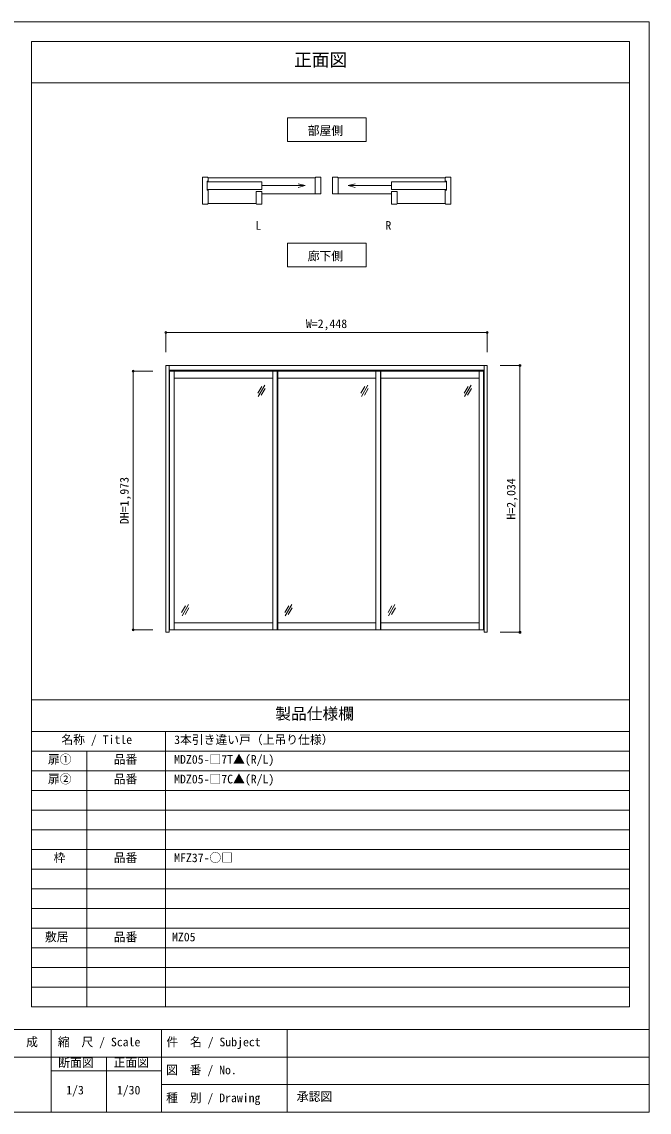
# Model space of a CAD drawing. Units: millimetres on the paper, enlarged 5 times, with parts at other scales. Extents: x -992 to 1008, y -685 to 700.
# Drawn here: x 210 to 1008, y -685 to 700 of the extents above; entities that cross this region are included whole.
import ezdxf
from ezdxf.enums import TextEntityAlignment as Align

# ---------------------------------------------------------------- set-up
doc = ezdxf.new("R2010")
doc.units = ezdxf.units.MM
doc.header["$LTSCALE"] = 5
doc.header["$PDMODE"] = 32
doc.header["$PDSIZE"] = 2.5
for name, color, linetype, lineweight in [('1-0_H-SYM', 7, 'Continuous', 20), ('1-1_0', 7, 'Continuous', 20), ('3-0', 7, 'Continuous', 20)]:
    doc.layers.add(name, color=color, linetype=linetype, lineweight=lineweight)
doc.styles.add('ＭＳ ゴシック', font='')
doc.styles.get('ＭＳ ゴシック').set_extended_font_data('MS Gothic')

msp = doc.modelspace()

# ---------------------------------------------------------------- linework, layer by layer
at = {"layer": '1-0_H-SYM'}
for p, q in [((222.5, -161.25), (222.5, 675)), ((222.5, -201.25), (982.5, -201.25))]:
    msp.add_line(p, q, dxfattribs=at)
at = {"layer": '1-1_0'}
for p, q in [((982.5, 675), (222.5, 675)), ((982.5, -551.25), (982.5, 675)), ((222.5, 622.5), (982.5, 622.5)), ((982.5, -161.25), (982.5, 622.5)), ((222.5, -551.25), (222.5, -161.25)), ((222.5, -161.25), (982.5, -161.25)), ((222.5, -161.25), (982.5, -161.25)), ((392.5, -551.25), (392.5, -201.25)), ((222.5, -226.25), (982.5, -226.25)), ((292.5, -551.25), (292.5, -226.25)), ((222.5, -251.25), (982.5, -251.25)), ((222.5, -276.25), (982.5, -276.25)), ((222.5, -301.25), (982.5, -301.25)), ((222.5, -326.25), (982.5, -326.25)), ((222.5, -351.25), (982.5, -351.25)), ((222.5, -376.25), (982.5, -376.25)), ((222.5, -401.25), (982.5, -401.25)), ((222.5, -426.25), (982.5, -426.25)), ((222.5, -451.25), (982.5, -451.25)), ((222.5, -476.25), (982.5, -476.25)), ((222.5, -501.25), (982.5, -501.25)), ((222.5, -526.25), (982.5, -526.25)), ((222.5, -551.25), (982.5, -551.25)), ((1007.5, -580), (-992.5, -580)), ((247.5, -580), (247.5, -685)), ((387.5, -580), (387.5, -685)), ((547.5, -580), (547.5, -685)), ((1007.5, -615), (-587.5, -615)), ((317.5, -615), (317.5, -685)), ((387.5, -632.5), (247.5, -632.5)), ((1007.5, -650), (387.5, -650))]:
    msp.add_line(p, q, dxfattribs=at)
msp.add_lwpolyline([(-992.5, -685), (1007.5, -685), (1007.5, 700), (-992.5, 700)], close=True, dxfattribs=at)
msp.add_lwpolyline([(222.5, -161.25), (222.5, 622.5), (982.5, 622.5)], dxfattribs=at)
at = {"layer": '3-0'}
for p, q in [((446.179, 502.594), (439.729, 502.594)), ((439.729, 468.394), (439.729, 502.594)), ((446.929, 501.694), (582.829, 501.694)), ((582.829, 501.844), (582.829, 481.294)), ((590.029, 481.294), (590.029, 502.594)), ((605.029, 481.294), (605.029, 502.594)), ((612.229, 501.844), (612.229, 481.294)), ((748.129, 501.694), (612.229, 501.694)), ((748.879, 502.594), (755.329, 502.594)), ((755.329, 468.394), (755.329, 502.594)), ((445.429, 497.794), (445.429, 486.019)), ((446.929, 497.794), (445.429, 497.794)), ((445.429, 496.894), (514.935, 496.894)), ((514.935, 486.994), (445.429, 486.994)), ((445.429, 486.019), (446.929, 486.019)), ((514.935, 496.894), (514.935, 486.994)), ((514.935, 491.944), (570.104, 491.944)), ((570.104, 491.944), (561.41, 494.273)), ((570.104, 491.944), (561.41, 489.614)), ((624.955, 491.944), (633.648, 494.273)), ((624.955, 491.944), (633.648, 489.614)), ((680.124, 491.944), (624.955, 491.944)), ((749.629, 496.894), (680.124, 496.894)), ((680.124, 496.894), (680.124, 486.994)), ((680.124, 486.994), (749.629, 486.994)), ((748.129, 497.794), (749.629, 497.794)), ((749.629, 486.019), (748.129, 486.019)), ((749.629, 497.794), (749.629, 486.019)), ((514.935, 468.394), (514.935, 484.594)), ((514.935, 481.294), (590.029, 481.294)), ((680.124, 481.294), (605.029, 481.294)), ((680.124, 468.394), (680.124, 484.594)), ((446.179, 468.394), (439.729, 468.394)), ((446.929, 469.294), (507.735, 469.294)), ((748.129, 469.294), (687.324, 469.294)), ((748.879, 468.394), (755.329, 468.394)), ((393.24, 305.204), (393.24, 280.204)), ((393.24, 280.204), (393.24, 305.204)), ((393.24, 305.204), (801.573, 305.204)), ((801.573, 305.204), (801.573, 280.204)), ((397.24, 263.537), (393.24, 263.537)), ((397.24, 263.537), (797.573, 263.537)), ((397.24, -75.463), (397.24, 263.537)), ((801.573, 263.537), (797.573, 263.537)), ((797.573, -75.463), (797.573, 263.537)), ((801.573, 263.537), (801.573, -75.463)), ((843.24, 263.537), (818.24, 263.537)), ((818.24, 263.537), (843.24, 263.537)), ((843.24, 263.537), (843.24, -75.463)), ((351.573, 256.37), (376.573, 256.37)), ((351.573, 256.37), (351.573, -72.463)), ((397.24, 257.537), (797.573, 257.537)), ((397.74, 256.37), (797.573, 256.37)), ((397.74, -72.463), (397.74, 256.37)), ((403.573, -72.463), (403.573, 256.37)), ((528.907, -72.463), (528.907, 256.37)), ((534.74, -72.463), (534.74, 256.37)), ((535.24, -72.463), (535.24, 256.37)), ((660.073, -72.463), (660.073, 256.37)), ((665.907, -72.463), (665.907, 256.37)), ((666.407, -72.463), (666.407, 256.37)), ((791.24, -72.463), (791.24, 256.37)), ((797.073, -72.463), (797.073, 256.37)), ((403.573, 247.204), (528.907, 247.204)), ((509.959, 228.117), (514.959, 236.777)), ((510.458, 223.98), (518.791, 238.414)), ((535.24, 247.204), (660.073, 247.204)), ((641.126, 228.117), (646.126, 236.777)), ((641.624, 223.98), (649.958, 238.414)), ((666.407, 247.204), (791.24, 247.204)), ((772.293, 228.117), (777.293, 236.777)), ((772.791, 223.98), (781.124, 238.414)), ((514.289, 225.617), (519.289, 234.277)), ((645.456, 225.617), (650.456, 234.277)), ((776.623, 225.617), (781.623, 234.277)), ((422.022, -40.073), (413.689, -54.507)), ((553.189, -40.073), (544.856, -54.507)), ((684.356, -40.073), (676.022, -54.507)), ((418.191, -41.71), (413.191, -50.37)), ((422.521, -44.21), (417.521, -52.87)), ((549.357, -41.71), (544.357, -50.37)), ((553.687, -44.21), (548.687, -52.87)), ((680.524, -41.71), (675.524, -50.37)), ((684.854, -44.21), (679.854, -52.87)), ((528.907, -63.296), (403.573, -63.296)), ((660.073, -63.296), (535.24, -63.296)), ((791.24, -63.296), (666.407, -63.296)), ((351.573, -72.463), (376.573, -72.463)), ((797.573, -72.463), (397.74, -72.463)), ((797.573, -75.463), (801.573, -75.463)), ((843.24, -75.463), (818.24, -75.463))]:
    msp.add_line(p, q, dxfattribs=at)
for points in [[(547.529, 577.966), (647.529, 577.966), (647.529, 547.966), (547.529, 547.966)], [(547.529, 388.623), (647.529, 388.623), (647.529, 418.623), (547.529, 418.623)]]:
    msp.add_lwpolyline(points, close=True, dxfattribs=at)
for points in [[(446.179, 502.594), (446.929, 501.844), (446.929, 497.794)], [(582.829, 501.844), (583.579, 502.594), (590.029, 502.594)], [(612.229, 501.844), (611.479, 502.594), (605.029, 502.594)], [(748.879, 502.594), (748.129, 501.844), (748.129, 497.794)], [(446.179, 468.394), (446.929, 469.144), (446.929, 486.019)], [(748.879, 468.394), (748.129, 469.144), (748.129, 486.019)], [(507.735, 469.144), (507.735, 483.844), (508.485, 484.594), (514.935, 484.594)], [(687.324, 469.144), (687.324, 483.844), (686.574, 484.594), (680.124, 484.594)], [(507.735, 469.144), (508.485, 468.394), (514.935, 468.394)], [(687.324, 469.144), (686.574, 468.394), (680.124, 468.394)], [(393.24, 263.537), (393.24, -75.463), (397.24, -75.463)]]:
    msp.add_lwpolyline(points, dxfattribs=at)
at = {"layer": '3-0', "color": 3}
for p in [(393.24, 305.204), (801.573, 305.204), (843.24, 263.537), (351.573, 256.37), (351.573, -72.463), (843.24, -75.463)]:
    msp.add_point(p, dxfattribs=at)

# ---------------------------------------------------------------- texts
at = {"layer": '1-1_0', "style": 'ＭＳ ゴシック'}
for s, height, p in [('正面図', 16.5, (556.119, 638.489)), ('製品仕様欄', 14.66, (532.198, -190.536)), ('名称 / Title', 11, (260.32, -220.528)), ('3本引き違い戸（上吊り仕様）', 11, (403.667, -220.682)), ('扉①', 11, (243.167, -245.682)), ('品番', 11, (326.833, -245.682)), ('MDZ05-□7T▲(R/L)', 11, (403.667, -245.682)), ('扉②', 11, (243.167, -270.682)), ('品番', 11, (326.833, -270.682)), ('MDZ05-□7C▲(R/L)', 11, (403.667, -270.682)), ('枠', 11, (250.333, -370.682)), ('品番', 11, (326.833, -370.682)), ('MFZ37-○□', 11, (403.667, -370.682)), ('敷居', 11, (239.325, -471.18)), ('品番', 11, (326.875, -471.25)), ('MZ05', 11, (400.928, -471.25)), ('作\u3000成', 11, (185.583, -604.606)), ('縮\u3000尺 / Scale', 11, (255.842, -604.606)), ('件\u3000名 / Subject', 11, (393.805, -604.618)), ('断面図', 11, (256.272, -631.073)), ('正面図', 11, (326.67, -630.718)), ('図\u3000番 / No.', 11, (393.387, -640.175)), ('1/3', 11, (266.458, -665.724)), ('1/30', 11, (330.833, -665.724)), ('種\u3000別 / Drawing', 11, (393.472, -675.643)), ('承認図', 11, (559.516, -674.048))]:
    msp.add_text(s, height=height, dxfattribs=at).set_placement(p, align=Align.BOTTOM_LEFT)
at = {"layer": '3-0', "style": 'ＭＳ ゴシック'}
for s, p in [('部屋側', (573.399, 552.966)), ('L', (506.959, 432.523)), ('R', (672.259, 432.523)), ('廊下側', (573.399, 393.623)), ('W=2,448', (571.157, 307.704))]:
    msp.add_text(s, height=11, dxfattribs=at).set_placement(p, align=Align.BOTTOM_LEFT)
for s, p in [('DH=1,973', (349.073, 61.954)), ('H=2,034', (840.74, 67.787))]:
    msp.add_text(s, height=11, rotation=90, dxfattribs=at).set_placement(p, align=Align.BOTTOM_LEFT)

doc.saveas('drawing.dxf')
